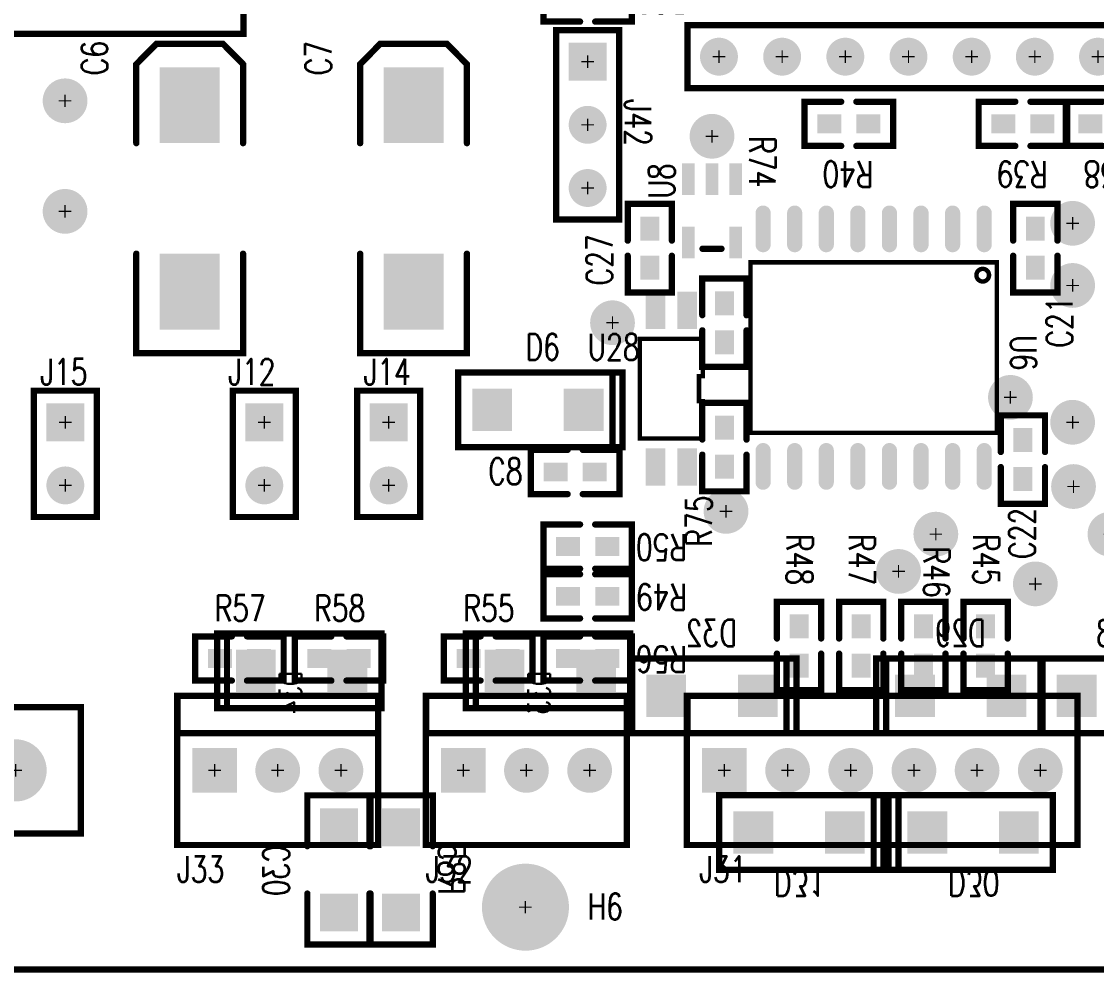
# Model space of a CAD drawing. Extents: x 0 to 130, y 0 to 100.
# Drawn here: x 45.24 to 88.46, y -0.13 to 38.12 of the extents above; entities that cross this region are included whole.
import ezdxf

# ---------------------------------------------------------------- set-up
doc = ezdxf.new("R2010")
doc.units = 0
for name, color, linetype in [('BOARD_OUTLINE_00', 254, 'CONTINUOUS'), ('DRIL_NPLTE_THRU_01', 16, 'CONTINUOUS'), ('DRIL_NPLTE_THRU_02', 176, 'CONTINUOUS'), ('DRIL_PLTE_THRU_01', 16, 'CONTINUOUS'), ('DRIL_PLTE_THRU_02', 176, 'CONTINUOUS'), ('DRIL_SYMBOL', 254, 'CONTINUOUS'), ('PADS_BOT', 5, 'CONTINUOUS'), ('PADS_INNER', 1, 'CONTINUOUS'), ('PADS_TOP', 1, 'CONTINUOUS'), ('PART_BOT_2DLINE_00', 253, 'CONTINUOUS'), ('PART_NAME_01', 254, 'CONTINUOUS'), ('PART_NAME_02', 253, 'CONTINUOUS'), ('PART_TOP_2DLINE_00', 254, 'CONTINUOUS'), ('PART_TOP_2DLINE_01', 254, 'CONTINUOUS'), ('TAG_00', 254, 'CONTINUOUS'), ('TAG_01', 254, 'CONTINUOUS'), ('VIAPTS', 1, 'CONTINUOUS')]:
    doc.layers.add(name, color=color, linetype=linetype)
doc.styles.add('W0$127', font='simplex', dxfattribs={"width": 0.75})
doc.styles.add('W0$25', font='simplex', dxfattribs={"width": 0.75})

# ---------------------------------------------------------------- blocks, each defined once
blk = doc.blocks.new('BOARD_1')
at = {"layer": 'BOARD_OUTLINE_00', "const_width": 0.254}
blk.add_lwpolyline([(-10, 0), (120, 0), (120, 100), (-10, 100)], close=True, dxfattribs=at)
blk = doc.blocks.new('SMOOTH_0$254')
at = {"const_width": 0.127}
blk.add_lwpolyline([(-0.0635, 0, 1), (0.0635, 0, 1)], format="xyb", close=True, dxfattribs=at)
blk = doc.blocks.new('PART_BODY_TOP_2')
at = {"layer": 'PART_TOP_2DLINE_00', "const_width": 0.254}
blk.add_lwpolyline([(-1.27, 1.27), (46.99, 1.27), (46.99, -1.27), (-1.27, -1.27)], close=True, dxfattribs=at)
at = {"layer": 'PART_TOP_2DLINE_00'}
for p in [(-1.27, 1.27), (46.99, 1.27), (-1.27, -1.27), (46.99, -1.27)]:
    blk.add_blockref('SMOOTH_0$254', p, dxfattribs=at)
blk = doc.blocks.new('DRIL_SYMBOL_0$889')
at = {"layer": 'DRIL_SYMBOL', "const_width": 0.0508}
for points in [[(-0.254, 0), (0.254, 0)], [(0, -0.254), (0, 0.254)]]:
    blk.add_lwpolyline(points, dxfattribs=at)
blk = doc.blocks.new('DRIL_HOLE_0$889')
at = {"const_width": 0.4445}
blk.add_lwpolyline([(-0.22225, 0, 1), (0.22225, 0, 1)], format="xyb", close=True, dxfattribs=at)
blk.add_blockref('DRIL_SYMBOL_0$889', (0, 0))
blk = doc.blocks.new('PAD_0')
at = {"const_width": 0.762}
blk.add_lwpolyline([(0, -0.381, 1), (0, 0.381, 1)], format="xyb", close=True, dxfattribs=at)
blk = doc.blocks.new('PAD_1')
at = {"const_width": 1.524}
blk.add_lwpolyline([(-0.762, 0), (0.762, 0)], dxfattribs=at)
blk = doc.blocks.new('STK_TOP_7')
at = {"layer": 'DRIL_PLTE_THRU_01'}
blk.add_blockref('DRIL_HOLE_0$889', (0, 0), dxfattribs=at)
at = {"layer": 'DRIL_PLTE_THRU_02'}
blk.add_blockref('DRIL_HOLE_0$889', (0, 0), dxfattribs=at)
at = {"layer": 'PADS_BOT'}
blk.add_blockref('PAD_1', (0, 0), dxfattribs=at)
at = {"layer": 'PADS_INNER'}
blk.add_blockref('PAD_0', (0, 0), dxfattribs=at)
at = {"layer": 'PADS_TOP'}
blk.add_blockref('PAD_1', (0, 0), dxfattribs=at)
blk = doc.blocks.new('STK_TOP_6')
at = {"layer": 'DRIL_PLTE_THRU_01'}
blk.add_blockref('DRIL_HOLE_0$889', (0, 0), dxfattribs=at)
at = {"layer": 'DRIL_PLTE_THRU_02'}
blk.add_blockref('DRIL_HOLE_0$889', (0, 0), dxfattribs=at)
at = {"layer": 'PADS_BOT'}
blk.add_blockref('PAD_0', (0, 0), dxfattribs=at)
at = {"layer": 'PADS_INNER'}
blk.add_blockref('PAD_0', (0, 0), dxfattribs=at)
at = {"layer": 'PADS_TOP'}
blk.add_blockref('PAD_0', (0, 0), dxfattribs=at)
blk = doc.blocks.new('SYM_TOP_6')
for name, p in [('PART_BODY_TOP_2', (0, 0)), ('STK_TOP_7', (0, 0)), ('STK_TOP_6', (2.54, 0)), ('STK_TOP_6', (5.08, 0)), ('STK_TOP_6', (7.62, 0)), ('STK_TOP_6', (10.16, 0)), ('STK_TOP_6', (12.7, 0)), ('STK_TOP_6', (15.24, 0)), ('STK_TOP_6', (17.78, 0)), ('STK_TOP_6', (20.32, 0)), ('STK_TOP_6', (22.86, 0)), ('STK_TOP_6', (25.4, 0)), ('STK_TOP_6', (27.94, 0)), ('STK_TOP_6', (30.48, 0)), ('STK_TOP_6', (33.02, 0)), ('STK_TOP_6', (35.56, 0)), ('STK_TOP_6', (38.1, 0)), ('STK_TOP_6', (40.64, 0)), ('STK_TOP_6', (43.18, 0)), ('STK_TOP_6', (45.72, 0))]:
    blk.add_blockref(name, p)
blk = doc.blocks.new('PART_TOP_0')
blk.add_blockref('SYM_TOP_6', (0, 0))
at = {"layer": 'PART_NAME_01', "style": 'W0$25', "width": 0.75}
blk.add_text('J18', height=1.05, rotation=90, dxfattribs=at).set_placement((-2, -0.8))
blk = doc.blocks.new('PART_BODY_TOP_14')
at = {"layer": 'PART_TOP_2DLINE_00', "const_width": 0.254}
blk.add_lwpolyline([(-15.875, -10.16), (-15.875, 10.16), (15.875, 10.16), (15.875, -10.16)], close=True, dxfattribs=at)
at = {"layer": 'TAG_00'}
blk.add_lwpolyline([(0, 0), (0, 0)], dxfattribs=at)
at = {"layer": 'TAG_01'}
blk.add_lwpolyline([(0, 0), (0, 0)], dxfattribs=at)
at = {"layer": 'PART_TOP_2DLINE_00'}
for p in [(-15.875, 10.16), (15.875, 10.16), (-15.875, -10.16), (15.875, -10.16)]:
    blk.add_blockref('SMOOTH_0$254', p, dxfattribs=at)
blk = doc.blocks.new('DRIL_SYMBOL_1')
at = {"layer": 'DRIL_SYMBOL', "const_width": 0.0508}
for points in [[(-0.254, 0), (0.254, 0)], [(0, -0.254), (0, 0.254)]]:
    blk.add_lwpolyline(points, dxfattribs=at)
blk = doc.blocks.new('DRIL_HOLE_1')
at = {"const_width": 0.5}
blk.add_lwpolyline([(-0.25, 0, 1), (0.25, 0, 1)], format="xyb", close=True, dxfattribs=at)
blk.add_blockref('DRIL_SYMBOL_1', (0, 0))
blk = doc.blocks.new('PAD_8')
at = {"const_width": 0.889}
blk.add_lwpolyline([(0, -0.4445, 1), (0, 0.4445, 1)], format="xyb", close=True, dxfattribs=at)
blk = doc.blocks.new('PAD_9')
at = {"const_width": 1.778}
blk.add_lwpolyline([(-0.889, 0), (0.889, 0)], dxfattribs=at)
blk = doc.blocks.new('STK_TOP_292')
at = {"layer": 'DRIL_PLTE_THRU_01'}
blk.add_blockref('DRIL_HOLE_1', (0, 0), dxfattribs=at)
at = {"layer": 'DRIL_PLTE_THRU_02'}
blk.add_blockref('DRIL_HOLE_1', (0, 0), dxfattribs=at)
at = {"layer": 'PADS_BOT'}
blk.add_blockref('PAD_9', (0, 0), dxfattribs=at)
at = {"layer": 'PADS_INNER'}
blk.add_blockref('PAD_8', (0, 0), dxfattribs=at)
at = {"layer": 'PADS_TOP'}
blk.add_blockref('PAD_9', (0, 0), dxfattribs=at)
blk = doc.blocks.new('STK_TOP_291')
at = {"layer": 'DRIL_PLTE_THRU_01'}
blk.add_blockref('DRIL_HOLE_1', (0, 0), dxfattribs=at)
at = {"layer": 'DRIL_PLTE_THRU_02'}
blk.add_blockref('DRIL_HOLE_1', (0, 0), dxfattribs=at)
at = {"layer": 'PADS_BOT'}
blk.add_blockref('PAD_8', (0, 0), dxfattribs=at)
at = {"layer": 'PADS_INNER'}
blk.add_blockref('PAD_8', (0, 0), dxfattribs=at)
at = {"layer": 'PADS_TOP'}
blk.add_blockref('PAD_8', (0, 0), dxfattribs=at)
blk = doc.blocks.new('SYM_TOP_18')
for name, p in [('PART_BODY_TOP_14', (0, 0)), ('STK_TOP_291', (-11.43, 7.62)), ('STK_TOP_291', (-8.89, 7.62)), ('STK_TOP_291', (6.35, 7.62)), ('STK_TOP_291', (11.43, 7.62)), ('STK_TOP_292', (-13.97, -7.62)), ('STK_TOP_291', (-11.43, -7.62)), ('STK_TOP_291', (-8.89, -7.62)), ('STK_TOP_291', (6.35, -7.62)), ('STK_TOP_291', (11.43, -7.62))]:
    blk.add_blockref(name, p)
blk = doc.blocks.new('PART_TOP_58')
blk.add_blockref('SYM_TOP_18', (0, 0))
at = {"layer": 'PART_NAME_01', "style": 'W0$25', "width": 0.75}
blk.add_text('U1', height=1.05, rotation=90, dxfattribs=at).set_placement((-16.5, 8))
blk = doc.blocks.new('PART_BODY_TOP_16')
at = {"layer": 'PART_TOP_2DLINE_00', "const_width": 0.254}
for points in [[(-2.2225, 2.1463), (-6.223, 2.1463), (-6.223, -2.1463), (-2.2225, -2.1463)], [(2.2225, 2.1463), (5.3975, 2.1463), (6.223, 1.3335), (6.223, -1.3335), (5.3975, -2.1463), (2.2225, -2.1463)]]:
    blk.add_lwpolyline(points, dxfattribs=at)
at = {"layer": 'PART_TOP_2DLINE_00'}
for p in [(-6.223, 2.1463), (-2.2225, 2.1463), (2.2225, 2.1463), (5.3975, 2.1463), (6.223, 1.3335), (6.223, -1.3335), (-6.223, -2.1463), (-2.2225, -2.1463), (2.2225, -2.1463), (5.3975, -2.1463)]:
    blk.add_blockref('SMOOTH_0$254', p, dxfattribs=at)
blk = doc.blocks.new('DRIL_HOLE_0')
blk.add_lwpolyline([(0, 0, 1), (0, 0, 1)], format="xyb", close=True)
blk = doc.blocks.new('PAD_5')
blk.add_lwpolyline([(0, 0, 1), (0, 0, 1)], format="xyb", close=True)
blk = doc.blocks.new('PAD_12')
at = {"const_width": 2.413}
blk.add_lwpolyline([(-1.524, 0), (1.524, 0)], dxfattribs=at)
blk = doc.blocks.new('STK_TOP_70')
at = {"layer": 'DRIL_PLTE_THRU_01'}
blk.add_blockref('DRIL_HOLE_0', (0, 0), dxfattribs=at)
at = {"layer": 'DRIL_PLTE_THRU_02'}
blk.add_blockref('DRIL_HOLE_0', (0, 0), dxfattribs=at)
at = {"layer": 'PADS_BOT'}
blk.add_blockref('PAD_5', (0, 0), dxfattribs=at)
at = {"layer": 'PADS_INNER'}
blk.add_blockref('PAD_5', (0, 0), dxfattribs=at)
at = {"layer": 'PADS_TOP'}
blk.add_blockref('PAD_12', (0, 0), dxfattribs=at)
blk = doc.blocks.new('SYM_TOP_20')
for name, p in [('PART_BODY_TOP_16', (0, 0)), ('STK_TOP_70', (-3.7465, 0)), ('STK_TOP_70', (3.7465, 0))]:
    blk.add_blockref(name, p)
blk = doc.blocks.new('PART_TOP_63')
blk.add_blockref('SYM_TOP_20', (0, 0))
at = {"layer": 'PART_NAME_01', "style": 'W0$25', "width": 0.75}
blk.add_text('C6', height=1.05, dxfattribs=at).set_placement((4.9506, 3.3006))
blk = doc.blocks.new('PART_TOP_64')
blk.add_blockref('SYM_TOP_20', (0, 0))
at = {"layer": 'PART_NAME_01', "style": 'W0$25', "width": 0.75}
blk.add_text('C7', height=1.05, dxfattribs=at).set_placement((4.9506, 3.3006))
blk = doc.blocks.new('PART_BODY_TOP_9')
at = {"layer": 'PART_TOP_2DLINE_00', "const_width": 0.254}
for points in [[(-0.3048, 0.889), (-1.778, 0.889), (-1.778, -0.889), (-0.3048, -0.889)], [(0.3048, 0.889), (1.778, 0.889), (1.778, -0.889), (0.3048, -0.889)]]:
    blk.add_lwpolyline(points, dxfattribs=at)
at = {"layer": 'PART_TOP_2DLINE_00'}
for p in [(-1.778, 0.889), (-0.3048, 0.889), (0.3048, 0.889), (1.778, 0.889), (-1.778, -0.889), (-0.3048, -0.889), (0.3048, -0.889), (1.778, -0.889)]:
    blk.add_blockref('SMOOTH_0$254', p, dxfattribs=at)
blk = doc.blocks.new('PAD_6')
at = {"const_width": 0.762}
blk.add_lwpolyline([(-0.4826, 0), (0.4826, 0)], dxfattribs=at)
blk = doc.blocks.new('STK_TOP_8')
at = {"layer": 'DRIL_PLTE_THRU_01'}
blk.add_blockref('DRIL_HOLE_0', (0, 0), dxfattribs=at)
at = {"layer": 'DRIL_PLTE_THRU_02'}
blk.add_blockref('DRIL_HOLE_0', (0, 0), dxfattribs=at)
at = {"layer": 'PADS_BOT'}
blk.add_blockref('PAD_5', (0, 0), dxfattribs=at)
at = {"layer": 'PADS_INNER'}
blk.add_blockref('PAD_5', (0, 0), dxfattribs=at)
at = {"layer": 'PADS_TOP'}
blk.add_blockref('PAD_6', (0, 0), dxfattribs=at)
blk = doc.blocks.new('SYM_TOP_13')
for name, p in [('PART_BODY_TOP_9', (0, 0)), ('STK_TOP_8', (-0.7874, 0)), ('STK_TOP_8', (0.7874, 0))]:
    blk.add_blockref(name, p)
blk = doc.blocks.new('PART_TOP_69')
blk.add_blockref('SYM_TOP_13', (0, 0))
at = {"layer": 'PART_NAME_01', "style": 'W0$25', "width": 0.75}
blk.add_text('C8', height=1.05, rotation=180, dxfattribs=at).set_placement((3.5, 0.5))
blk = doc.blocks.new('PART_BODY_TOP_19')
at = {"layer": 'PART_TOP_2DLINE_00', "const_width": 0.254}
blk.add_lwpolyline([(-1.27, 1.27), (3.81, 1.27), (3.81, -1.27), (-1.27, -1.27)], close=True, dxfattribs=at)
at = {"layer": 'PART_TOP_2DLINE_00'}
for p in [(-1.27, 1.27), (3.81, 1.27), (-1.27, -1.27), (3.81, -1.27)]:
    blk.add_blockref('SMOOTH_0$254', p, dxfattribs=at)
blk = doc.blocks.new('SYM_TOP_23')
for name, p in [('PART_BODY_TOP_19', (0, 0)), ('STK_TOP_7', (0, 0)), ('STK_TOP_6', (2.54, 0))]:
    blk.add_blockref(name, p)
blk = doc.blocks.new('PART_TOP_70')
blk.add_blockref('SYM_TOP_23', (0, 0))
at = {"layer": 'PART_NAME_01', "style": 'W0$25', "width": 0.75}
blk.add_text('J12', height=1.05, rotation=90, dxfattribs=at).set_placement((-1.5, -1.445))
blk = doc.blocks.new('PART_BODY_TOP_21')
at = {"layer": 'PART_TOP_2DLINE_01', "const_width": 0.254}
blk.add_lwpolyline([(-2.54, -2.54), (7.62, -2.54), (7.62, 2.54), (-2.54, 2.54)], close=True, dxfattribs=at)
at = {"layer": 'PART_TOP_2DLINE_01'}
for p in [(-2.54, 2.54), (7.62, 2.54), (-2.54, -2.54), (7.62, -2.54)]:
    blk.add_blockref('SMOOTH_0$254', p, dxfattribs=at)
blk = doc.blocks.new('PAD_15')
at = {"const_width": 1.25}
blk.add_lwpolyline([(0, -0.625, 1), (0, 0.625, 1)], format="xyb", close=True, dxfattribs=at)
blk = doc.blocks.new('PAD_16')
at = {"const_width": 2.5}
blk.add_lwpolyline([(-1.25, 0), (1.25, 0)], dxfattribs=at)
blk = doc.blocks.new('STK_TOP_424')
at = {"layer": 'DRIL_PLTE_THRU_01'}
blk.add_blockref('DRIL_HOLE_1', (0, 0), dxfattribs=at)
at = {"layer": 'DRIL_PLTE_THRU_02'}
blk.add_blockref('DRIL_HOLE_1', (0, 0), dxfattribs=at)
at = {"layer": 'PADS_BOT'}
blk.add_blockref('PAD_16', (0, 0), dxfattribs=at)
at = {"layer": 'PADS_INNER'}
blk.add_blockref('PAD_15', (0, 0), dxfattribs=at)
at = {"layer": 'PADS_TOP'}
blk.add_blockref('PAD_16', (0, 0), dxfattribs=at)
blk = doc.blocks.new('STK_TOP_423')
at = {"layer": 'DRIL_PLTE_THRU_01'}
blk.add_blockref('DRIL_HOLE_1', (0, 0), dxfattribs=at)
at = {"layer": 'DRIL_PLTE_THRU_02'}
blk.add_blockref('DRIL_HOLE_1', (0, 0), dxfattribs=at)
at = {"layer": 'PADS_BOT'}
blk.add_blockref('PAD_15', (0, 0), dxfattribs=at)
at = {"layer": 'PADS_INNER'}
blk.add_blockref('PAD_15', (0, 0), dxfattribs=at)
at = {"layer": 'PADS_TOP'}
blk.add_blockref('PAD_15', (0, 0), dxfattribs=at)
blk = doc.blocks.new('SYM_TOP_25')
for name, p in [('PART_BODY_TOP_21', (0, 0)), ('STK_TOP_424', (0, 0)), ('STK_TOP_423', (5, 0))]:
    blk.add_blockref(name, p)
blk = doc.blocks.new('PART_TOP_83')
blk.add_blockref('SYM_TOP_25', (0, 0))
at = {"layer": 'PART_NAME_01', "style": 'W0$25', "width": 0.75}
blk.add_text('J10', height=1.05, dxfattribs=at).set_placement((-4.5, -0.5))
blk = doc.blocks.new('PART_TOP_89')
blk.add_blockref('SYM_TOP_23', (0, 0))
at = {"layer": 'PART_NAME_01', "style": 'W0$25', "width": 0.75}
blk.add_text('J14', height=1.05, rotation=90, dxfattribs=at).set_placement((-1.5, -1))
blk = doc.blocks.new('PART_BODY_TOP_10')
at = {"layer": 'PART_TOP_2DLINE_00', "const_width": 0.254}
blk.add_lwpolyline([(-1.5, 3.4), (-1.5, -3.21), (1.5, -3.21), (1.5, 3.4)], close=True, dxfattribs=at)
blk.add_lwpolyline([(-1.5, 3), (1.5, 3)], dxfattribs=at)
at = {"layer": 'PART_TOP_2DLINE_00'}
for p in [(-1.5, 3.4), (1.5, 3.4), (-1.5, 3), (1.5, 3), (-1.5, -3.21), (1.5, -3.21)]:
    blk.add_blockref('SMOOTH_0$254', p, dxfattribs=at)
blk = doc.blocks.new('PAD_7')
at = {"const_width": 1.6}
blk.add_lwpolyline([(-0.85, 0), (0.85, 0)], dxfattribs=at)
blk = doc.blocks.new('STK_TOP_60')
at = {"layer": 'DRIL_NPLTE_THRU_01'}
blk.add_blockref('DRIL_HOLE_0', (0, 0), dxfattribs=at)
at = {"layer": 'DRIL_NPLTE_THRU_02'}
blk.add_blockref('DRIL_HOLE_0', (0, 0), dxfattribs=at)
at = {"layer": 'PADS_BOT'}
blk.add_blockref('PAD_5', (0, 0), dxfattribs=at)
at = {"layer": 'PADS_INNER'}
blk.add_blockref('PAD_5', (0, 0), dxfattribs=at)
at = {"layer": 'PADS_TOP'}
blk.add_blockref('PAD_7', (0, 0), dxfattribs=at)
blk = doc.blocks.new('SYM_TOP_14')
for name, p in [('PART_BODY_TOP_10', (0, 0)), ('STK_TOP_60', (0, 1.84)), ('STK_TOP_60', (0, -1.84))]:
    blk.add_blockref(name, p)
blk = doc.blocks.new('PART_TOP_91')
blk.add_blockref('SYM_TOP_14', (0, 0))
at = {"layer": 'PART_NAME_01', "style": 'W0$25', "width": 0.75}
blk.add_text('D6', height=1.05, rotation=90, dxfattribs=at).set_placement((-2, -0.5))
blk = doc.blocks.new('SMOOTH_0$1778')
at = {"const_width": 0.0889}
blk.add_lwpolyline([(-0.04445, 0, 1), (0.04445, 0, 1)], format="xyb", close=True, dxfattribs=at)
blk = doc.blocks.new('PART_BODY_TOP_22')
at = {"layer": 'PART_TOP_2DLINE_00', "const_width": 0.1778}
blk.add_lwpolyline([(-0.635, 1.15), (-0.635, 2.65), (-0.47625, 2.65), (-0.47625, 3.65), (-0.635, 3.65), (-0.635, 5.15), (1.905, 5.15), (1.905, 1.15)], close=True, dxfattribs=at)
at = {"layer": 'PART_TOP_2DLINE_00'}
for p in [(-0.635, 5.15), (1.905, 5.15), (-0.635, 3.65), (-0.47625, 3.65), (-0.635, 2.65), (-0.47625, 2.65), (-0.635, 1.15), (1.905, 1.15)]:
    blk.add_blockref('SMOOTH_0$1778', p, dxfattribs=at)
blk = doc.blocks.new('PAD_17')
at = {"const_width": 0.8}
blk.add_lwpolyline([(-0.75, 0), (0.75, 0)], dxfattribs=at)
blk = doc.blocks.new('STK_TOP_333')
at = {"layer": 'DRIL_NPLTE_THRU_01'}
blk.add_blockref('DRIL_HOLE_0', (0, 0), dxfattribs=at)
at = {"layer": 'DRIL_NPLTE_THRU_02'}
blk.add_blockref('DRIL_HOLE_0', (0, 0), dxfattribs=at)
at = {"layer": 'PADS_BOT'}
blk.add_blockref('PAD_5', (0, 0), dxfattribs=at)
at = {"layer": 'PADS_INNER'}
blk.add_blockref('PAD_5', (0, 0), dxfattribs=at)
at = {"layer": 'PADS_TOP', "rotation": 90}
blk.add_blockref('PAD_17', (0, 0), dxfattribs=at)
blk = doc.blocks.new('SYM_TOP_26')
for name, p in [('STK_TOP_333', (0, 6.3)), ('STK_TOP_333', (1.27, 6.3)), ('PART_BODY_TOP_22', (0, 0)), ('STK_TOP_333', (0, 0)), ('STK_TOP_333', (1.27, 0))]:
    blk.add_blockref(name, p)
blk = doc.blocks.new('PART_TOP_105')
blk.add_blockref('SYM_TOP_26', (0, 0))
at = {"layer": 'PART_NAME_01', "style": 'W0$25', "width": 0.75}
blk.add_text('U28', height=1.05, rotation=180, dxfattribs=at).set_placement((4, 2))
blk = doc.blocks.new('PART_TOP_106')
blk.add_blockref('SYM_TOP_13', (0, 0))
at = {"layer": 'PART_NAME_01', "style": 'W0$25', "width": 0.75}
blk.add_text('R74', height=1.05, dxfattribs=at).set_placement((-7.5, 1))
blk = doc.blocks.new('PART_BODY_TOP_23')
at = {"layer": 'PART_TOP_2DLINE_00', "const_width": 0.254}
blk.add_lwpolyline([(-0.381, -1.524), (0.381, -1.524)], dxfattribs=at)
at = {"layer": 'PART_TOP_2DLINE_00'}
for p in [(-0.381, -1.524), (0.381, -1.524)]:
    blk.add_blockref('SMOOTH_0$254', p, dxfattribs=at)
blk = doc.blocks.new('PAD_18')
at = {"const_width": 0.508}
blk.add_lwpolyline([(-0.635, 0), (0.635, 0)], dxfattribs=at)
blk = doc.blocks.new('STK_TOP_14')
at = {"layer": 'DRIL_PLTE_THRU_01'}
blk.add_blockref('DRIL_HOLE_0', (0, 0), dxfattribs=at)
at = {"layer": 'DRIL_PLTE_THRU_02'}
blk.add_blockref('DRIL_HOLE_0', (0, 0), dxfattribs=at)
at = {"layer": 'PADS_BOT'}
blk.add_blockref('PAD_5', (0, 0), dxfattribs=at)
at = {"layer": 'PADS_INNER'}
blk.add_blockref('PAD_5', (0, 0), dxfattribs=at)
at = {"layer": 'PADS_TOP', "rotation": 90}
blk.add_blockref('PAD_18', (0, 0), dxfattribs=at)
blk = doc.blocks.new('SYM_TOP_27')
for name, p in [('STK_TOP_14', (-0.9525, 1.27)), ('STK_TOP_14', (0, 1.27)), ('STK_TOP_14', (0.9525, 1.27)), ('STK_TOP_14', (-0.9525, -1.27)), ('STK_TOP_14', (0.9525, -1.27)), ('PART_BODY_TOP_23', (0, 0))]:
    blk.add_blockref(name, p)
blk = doc.blocks.new('PART_TOP_107')
blk.add_blockref('SYM_TOP_27', (0, 0))
at = {"layer": 'PART_NAME_01', "style": 'W0$25', "width": 0.75}
blk.add_text('U8', height=1.05, rotation=90, dxfattribs=at).set_placement((-1.5, 0.5))
blk = doc.blocks.new('PART_TOP_108')
blk.add_blockref('SYM_TOP_13', (0, 0))
at = {"layer": 'PART_NAME_01', "style": 'W0$25', "width": 0.75}
blk.add_text('C27', height=1.05, rotation=180, dxfattribs=at).set_placement((1.5, -1.5))
blk = doc.blocks.new('PART_TOP_109')
blk.add_blockref('SYM_TOP_13', (0, 0))
at = {"layer": 'PART_NAME_01', "style": 'W0$25', "width": 0.75}
blk.add_text('R75', height=1.05, rotation=180, dxfattribs=at).set_placement((4, -0.5))
blk = doc.blocks.new('PART_TOP_122')
blk.add_blockref('SYM_TOP_23', (0, 0))
at = {"layer": 'PART_NAME_01', "style": 'W0$25', "width": 0.75}
blk.add_text('J15', height=1.05, rotation=90, dxfattribs=at).set_placement((-1.5, -1))
blk = doc.blocks.new('PART_BODY_TOP_3')
at = {"layer": 'PART_TOP_2DLINE_00', "const_width": 0.254}
blk.add_lwpolyline([(-1.27, 1.27), (6.35, 1.27), (6.35, -1.27), (-1.27, -1.27)], close=True, dxfattribs=at)
at = {"layer": 'PART_TOP_2DLINE_00'}
for p in [(-1.27, 1.27), (6.35, 1.27), (-1.27, -1.27), (6.35, -1.27)]:
    blk.add_blockref('SMOOTH_0$254', p, dxfattribs=at)
blk = doc.blocks.new('SYM_TOP_7')
for name, p in [('PART_BODY_TOP_3', (0, 0)), ('STK_TOP_7', (0, 0)), ('STK_TOP_6', (2.54, 0)), ('STK_TOP_6', (5.08, 0))]:
    blk.add_blockref(name, p)
blk = doc.blocks.new('PART_TOP_130')
blk.add_blockref('SYM_TOP_7', (0, 0))
at = {"layer": 'PART_NAME_01', "style": 'W0$25', "width": 0.75}
blk.add_text('J42', height=1.05, dxfattribs=at).set_placement((1.5, 1.5))
blk = doc.blocks.new('PART_TOP_139')
blk.add_blockref('SYM_TOP_13', (0, 0))
at = {"layer": 'PART_NAME_01', "style": 'W0$25', "width": 0.75}
blk.add_text('R82', height=1.05, dxfattribs=at).set_placement((-4, -0.5))
blk = doc.blocks.new('PART_BODY_TOP_5')
at = {"layer": 'PART_TOP_2DLINE_00', "const_width": 0.1778}
blk.add_lwpolyline([(-4.953, -3.429), (4.953, -3.429), (4.953, 3.429), (-4.953, 3.429)], close=True, dxfattribs=at)
blk.add_lwpolyline([(-4.638548, -2.913888, 1), (-4.130548, -2.913888, 1)], format="xyb", close=True, dxfattribs=at)
at = {"layer": 'PART_TOP_2DLINE_00'}
for p in [(-4.953, 3.429), (4.953, 3.429), (-4.953, -3.429), (4.953, -3.429)]:
    blk.add_blockref('SMOOTH_0$1778', p, dxfattribs=at)
blk = doc.blocks.new('PAD_19')
at = {"const_width": 0.3048}
blk.add_lwpolyline([(-0.635, -0.1524), (0.635, -0.1524, 1), (0.635, 0.1524), (-0.635, 0.1524, 1)], format="xyb", close=True, dxfattribs=at)
blk = doc.blocks.new('STK_TOP_5')
at = {"layer": 'DRIL_PLTE_THRU_01'}
blk.add_blockref('DRIL_HOLE_0', (0, 0), dxfattribs=at)
at = {"layer": 'DRIL_PLTE_THRU_02'}
blk.add_blockref('DRIL_HOLE_0', (0, 0), dxfattribs=at)
at = {"layer": 'PADS_BOT'}
blk.add_blockref('PAD_5', (0, 0), dxfattribs=at)
at = {"layer": 'PADS_INNER'}
blk.add_blockref('PAD_5', (0, 0), dxfattribs=at)
at = {"layer": 'PADS_TOP', "rotation": 90}
blk.add_blockref('PAD_19', (0, 0), dxfattribs=at)
blk = doc.blocks.new('SYM_TOP_9')
for name, p in [('STK_TOP_5', (-4.445, 4.7752)), ('STK_TOP_5', (-3.175, 4.7752)), ('STK_TOP_5', (-1.905, 4.7752)), ('STK_TOP_5', (-0.635, 4.7752)), ('STK_TOP_5', (0.635, 4.7752)), ('STK_TOP_5', (1.905, 4.7752)), ('STK_TOP_5', (3.175, 4.7752)), ('STK_TOP_5', (4.445, 4.7752)), ('PART_BODY_TOP_5', (0, 0)), ('STK_TOP_5', (-4.445, -4.7752)), ('STK_TOP_5', (-3.175, -4.7752)), ('STK_TOP_5', (-1.905, -4.7752)), ('STK_TOP_5', (-0.635, -4.7752)), ('STK_TOP_5', (0.635, -4.7752)), ('STK_TOP_5', (1.905, -4.7752)), ('STK_TOP_5', (3.175, -4.7752)), ('STK_TOP_5', (4.445, -4.7752))]:
    blk.add_blockref(name, p)
blk = doc.blocks.new('PART_TOP_140')
blk.add_blockref('SYM_TOP_9', (0, 0))
at = {"layer": 'PART_NAME_01', "style": 'W0$25', "width": 0.75}
blk.add_text('U6', height=1.05, rotation=90, dxfattribs=at).set_placement((-5.5, -0.5))
blk = doc.blocks.new('PART_TOP_141')
blk.add_blockref('SYM_TOP_13', (0, 0))
at = {"layer": 'PART_NAME_01', "style": 'W0$25', "width": 0.75}
blk.add_text('R40', height=1.05, rotation=180, dxfattribs=at).set_placement((1, -1.5))
blk = doc.blocks.new('PART_TOP_143')
blk.add_blockref('SYM_TOP_13', (0, 0))
at = {"layer": 'PART_NAME_01', "style": 'W0$25', "width": 0.75}
blk.add_text('R55', height=1.05, dxfattribs=at).set_placement((-1, 1.5))
blk = doc.blocks.new('PART_TOP_144')
blk.add_blockref('SYM_TOP_13', (0, 0))
at = {"layer": 'PART_NAME_01', "style": 'W0$25', "width": 0.75}
blk.add_text('R56', height=1.05, rotation=180, dxfattribs=at).set_placement((4, 0.5))
blk = doc.blocks.new('PART_BODY_BOT_10')
at = {"layer": 'PART_BOT_2DLINE_00', "const_width": 0.254}
blk.add_lwpolyline([(-1.5, 3.4), (-1.5, -3.21), (1.5, -3.21), (1.5, 3.4)], close=True, dxfattribs=at)
blk.add_lwpolyline([(-1.5, 3), (1.5, 3)], dxfattribs=at)
at = {"layer": 'PART_BOT_2DLINE_00'}
for p in [(-1.5, 3.4), (1.5, 3.4), (-1.5, 3), (1.5, 3), (-1.5, -3.21), (1.5, -3.21)]:
    blk.add_blockref('SMOOTH_0$254', p, dxfattribs=at)
blk = doc.blocks.new('STK_BOT_60')
at = {"layer": 'DRIL_NPLTE_THRU_01'}
blk.add_blockref('DRIL_HOLE_0', (0, 0), dxfattribs=at)
at = {"layer": 'DRIL_NPLTE_THRU_02'}
blk.add_blockref('DRIL_HOLE_0', (0, 0), dxfattribs=at)
at = {"layer": 'PADS_BOT'}
blk.add_blockref('PAD_7', (0, 0), dxfattribs=at)
at = {"layer": 'PADS_INNER'}
blk.add_blockref('PAD_5', (0, 0), dxfattribs=at)
at = {"layer": 'PADS_TOP'}
blk.add_blockref('PAD_5', (0, 0), dxfattribs=at)
blk = doc.blocks.new('SYM_BOT_14')
for name, p in [('PART_BODY_BOT_10', (0, 0)), ('STK_BOT_60', (0, 1.84)), ('STK_BOT_60', (0, -1.84))]:
    blk.add_blockref(name, p)
blk = doc.blocks.new('PART_BOT_145')
blk.add_blockref('SYM_BOT_14', (0, 0))
at = {"layer": 'PART_NAME_02', "style": 'W0$127', "width": 0.75}
blk.add_text('D33', height=0.889, dxfattribs=at).set_placement((0, 0))
blk = doc.blocks.new('PART_TOP_146')
blk.add_blockref('SYM_TOP_13', (0, 0))
at = {"layer": 'PART_NAME_01', "style": 'W0$25', "width": 0.75}
blk.add_text('R57', height=1.05, dxfattribs=at).set_placement((-1, 1.5))
blk = doc.blocks.new('PART_TOP_147')
blk.add_blockref('SYM_TOP_13', (0, 0))
at = {"layer": 'PART_NAME_01', "style": 'W0$25', "width": 0.75}
blk.add_text('R39', height=1.05, rotation=180, dxfattribs=at).set_placement((1, -1.5))
blk = doc.blocks.new('PART_BODY_TOP_35')
at = {"layer": 'PART_TOP_2DLINE_00', "const_width": 0.254}
for points in [[(-1.51, 3), (14.2, 3), (14.2, -3), (-1.51, -3)], [(-1.49, 3), (14.2, 3), (14.2, 1.5), (-1.49, 1.5)]]:
    blk.add_lwpolyline(points, close=True, dxfattribs=at)
at = {"layer": 'PART_TOP_2DLINE_00'}
for p in [(-1.51, 3), (-1.49, 3), (14.2, 3), (14.2, 3), (-1.49, 1.5), (14.2, 1.5), (-1.51, -3), (14.2, -3)]:
    blk.add_blockref('SMOOTH_0$254', p, dxfattribs=at)
blk = doc.blocks.new('DRIL_SYMBOL_1$2')
at = {"layer": 'DRIL_SYMBOL', "const_width": 0.0508}
for points in [[(-0.254, 0), (0.254, 0)], [(0, -0.254), (0, 0.254)]]:
    blk.add_lwpolyline(points, dxfattribs=at)
blk = doc.blocks.new('DRIL_HOLE_1$2')
at = {"const_width": 0.6}
blk.add_lwpolyline([(-0.3, 0, 1), (0.3, 0, 1)], format="xyb", close=True, dxfattribs=at)
blk.add_blockref('DRIL_SYMBOL_1$2', (0, 0))
blk = doc.blocks.new('PAD_3')
at = {"const_width": 0.9}
blk.add_lwpolyline([(0, -0.45, 1), (0, 0.45, 1)], format="xyb", close=True, dxfattribs=at)
blk = doc.blocks.new('PAD_4')
at = {"const_width": 1.8}
blk.add_lwpolyline([(-0.9, 0), (0.9, 0)], dxfattribs=at)
blk = doc.blocks.new('STK_TOP_267')
at = {"layer": 'DRIL_PLTE_THRU_01'}
blk.add_blockref('DRIL_HOLE_1$2', (0, 0), dxfattribs=at)
at = {"layer": 'DRIL_PLTE_THRU_02'}
blk.add_blockref('DRIL_HOLE_1$2', (0, 0), dxfattribs=at)
at = {"layer": 'PADS_BOT'}
blk.add_blockref('PAD_4', (0, 0), dxfattribs=at)
at = {"layer": 'PADS_INNER'}
blk.add_blockref('PAD_3', (0, 0), dxfattribs=at)
at = {"layer": 'PADS_TOP'}
blk.add_blockref('PAD_4', (0, 0), dxfattribs=at)
blk = doc.blocks.new('STK_TOP_266')
at = {"layer": 'DRIL_PLTE_THRU_01'}
blk.add_blockref('DRIL_HOLE_1$2', (0, 0), dxfattribs=at)
at = {"layer": 'DRIL_PLTE_THRU_02'}
blk.add_blockref('DRIL_HOLE_1$2', (0, 0), dxfattribs=at)
at = {"layer": 'PADS_BOT'}
blk.add_blockref('PAD_3', (0, 0), dxfattribs=at)
at = {"layer": 'PADS_INNER'}
blk.add_blockref('PAD_3', (0, 0), dxfattribs=at)
at = {"layer": 'PADS_TOP'}
blk.add_blockref('PAD_3', (0, 0), dxfattribs=at)
blk = doc.blocks.new('SYM_TOP_37')
for name, p in [('PART_BODY_TOP_35', (0, 0)), ('STK_TOP_267', (0, 0)), ('STK_TOP_266', (2.54, 0)), ('STK_TOP_266', (5.08, 0)), ('STK_TOP_266', (7.62, 0)), ('STK_TOP_266', (10.16, 0)), ('STK_TOP_266', (12.7, 0))]:
    blk.add_blockref(name, p)
blk = doc.blocks.new('PART_TOP_151')
blk.add_blockref('SYM_TOP_37', (0, 0))
at = {"layer": 'PART_NAME_01', "style": 'W0$25', "width": 0.75}
blk.add_text('J31', height=1.05, dxfattribs=at).set_placement((-1, -4.5))
blk = doc.blocks.new('PART_TOP_160')
blk.add_blockref('SYM_TOP_13', (0, 0))
at = {"layer": 'PART_NAME_01', "style": 'W0$25', "width": 0.75}
blk.add_text('R38', height=1.05, rotation=180, dxfattribs=at).set_placement((1, -1.5))
blk = doc.blocks.new('PART_BOT_166')
blk.add_blockref('SYM_BOT_14', (0, 0))
at = {"layer": 'PART_NAME_02', "style": 'W0$25', "width": 0.75}
blk.add_text('D28', height=1.05, rotation=270, dxfattribs=at).set_placement((2, 1))
blk = doc.blocks.new('PART_BOT_171')
blk.add_blockref('SYM_BOT_14', (0, 0))
at = {"layer": 'PART_NAME_02', "style": 'W0$25', "width": 0.75}
blk.add_text('D29', height=1.05, rotation=90, dxfattribs=at).set_placement((-2, -1))
blk = doc.blocks.new('PART_BOT_172')
blk.add_blockref('SYM_BOT_14', (0, 0))
at = {"layer": 'PART_NAME_02', "style": 'W0$25', "width": 0.75}
blk.add_text('D30', height=1.05, rotation=270, dxfattribs=at).set_placement((1.5, 1))
blk = doc.blocks.new('PART_BOT_173')
blk.add_blockref('SYM_BOT_14', (0, 0))
at = {"layer": 'PART_NAME_02', "style": 'W0$25', "width": 0.75}
blk.add_text('D31', height=1.05, rotation=90, dxfattribs=at).set_placement((-1.5, -1))
blk = doc.blocks.new('PART_BOT_174')
blk.add_blockref('SYM_BOT_14', (0, 0))
at = {"layer": 'PART_NAME_02', "style": 'W0$25', "width": 0.75}
blk.add_text('D32', height=1.05, rotation=270, dxfattribs=at).set_placement((2, 1))
blk = doc.blocks.new('PART_TOP_175')
blk.add_blockref('SYM_TOP_13', (0, 0))
at = {"layer": 'PART_NAME_01', "style": 'W0$25', "width": 0.75}
blk.add_text('R45', height=1.05, rotation=180, dxfattribs=at).set_placement((4.5, 0.5))
blk = doc.blocks.new('PART_TOP_177')
blk.add_blockref('SYM_TOP_13', (0, 0))
at = {"layer": 'PART_NAME_01', "style": 'W0$25', "width": 0.75}
blk.add_text('R46', height=1.05, rotation=180, dxfattribs=at).set_placement((4, 0))
blk = doc.blocks.new('PART_TOP_179')
blk.add_blockref('SYM_TOP_13', (0, 0))
at = {"layer": 'PART_NAME_01', "style": 'W0$25', "width": 0.75}
blk.add_text('R47', height=1.05, rotation=180, dxfattribs=at).set_placement((4.5, 0.5))
blk = doc.blocks.new('PART_TOP_180')
blk.add_blockref('SYM_TOP_13', (0, 0))
at = {"layer": 'PART_NAME_01', "style": 'W0$25', "width": 0.75}
blk.add_text('R50', height=1.05, rotation=180, dxfattribs=at).set_placement((4, 0.5))
blk = doc.blocks.new('PART_TOP_181')
blk.add_blockref('SYM_TOP_13', (0, 0))
at = {"layer": 'PART_NAME_01', "style": 'W0$25', "width": 0.75}
blk.add_text('R48', height=1.05, rotation=180, dxfattribs=at).set_placement((4.5, 0.5))
blk = doc.blocks.new('PART_TOP_182')
blk.add_blockref('SYM_TOP_13', (0, 0))
at = {"layer": 'PART_NAME_01', "style": 'W0$25', "width": 0.75}
blk.add_text('R49', height=1.05, rotation=180, dxfattribs=at).set_placement((4, 0.5))
blk = doc.blocks.new('PART_TOP_186')
blk.add_blockref('SYM_TOP_13', (0, 0))
at = {"layer": 'PART_NAME_01', "style": 'W0$25', "width": 0.75}
blk.add_text('C21', height=1.05, rotation=180, dxfattribs=at).set_placement((4, 1.5))
blk = doc.blocks.new('PART_TOP_187')
blk.add_blockref('SYM_TOP_13', (0, 0))
at = {"layer": 'PART_NAME_01', "style": 'W0$25', "width": 0.75}
blk.add_text('C22', height=1.05, rotation=180, dxfattribs=at).set_placement((4, 0.5))
blk = doc.blocks.new('PART_TOP_193')
blk.add_blockref('SYM_TOP_13', (0, 0))
at = {"layer": 'PART_NAME_01', "style": 'W0$25', "width": 0.75}
blk.add_text('R58', height=1.05, dxfattribs=at).set_placement((-1, 1.5))
blk = doc.blocks.new('PART_BOT_194')
blk.add_blockref('SYM_BOT_14', (0, 0))
at = {"layer": 'PART_NAME_02', "style": 'W0$127', "width": 0.75}
blk.add_text('D34', height=0.889, dxfattribs=at).set_placement((0, 0))
blk = doc.blocks.new('PART_BODY_TOP_4')
at = {"layer": 'PART_TOP_2DLINE_00', "const_width": 0.254}
for points in [[(-1.51, 3), (6.58, 3), (6.58, -3), (-1.51, -3)], [(-1.49, 3), (6.58, 3), (6.58, 1.5), (-1.49, 1.5)]]:
    blk.add_lwpolyline(points, close=True, dxfattribs=at)
at = {"layer": 'PART_TOP_2DLINE_00'}
for p in [(-1.51, 3), (-1.49, 3), (6.58, 3), (6.58, 3), (-1.49, 1.5), (6.58, 1.5), (-1.51, -3), (6.58, -3)]:
    blk.add_blockref('SMOOTH_0$254', p, dxfattribs=at)
blk = doc.blocks.new('SYM_TOP_8')
for name, p in [('PART_BODY_TOP_4', (0, 0)), ('STK_TOP_267', (0, 0)), ('STK_TOP_266', (2.54, 0)), ('STK_TOP_266', (5.08, 0))]:
    blk.add_blockref(name, p)
blk = doc.blocks.new('PART_TOP_195')
blk.add_blockref('SYM_TOP_8', (0, 0))
at = {"layer": 'PART_NAME_01', "style": 'W0$25', "width": 0.75}
blk.add_text('J33', height=1.05, dxfattribs=at).set_placement((-1.5, -4.5))
blk = doc.blocks.new('PART_TOP_196')
blk.add_blockref('SYM_TOP_8', (0, 0))
at = {"layer": 'PART_NAME_01', "style": 'W0$25', "width": 0.75}
blk.add_text('J32', height=1.05, dxfattribs=at).set_placement((-1.5, -4.5))
blk = doc.blocks.new('DRIL_SYMBOL_3')
at = {"layer": 'DRIL_SYMBOL', "const_width": 0.0508}
for points in [[(-0.254, 0), (0.254, 0)], [(0, -0.254), (0, 0.254)]]:
    blk.add_lwpolyline(points, dxfattribs=at)
blk = doc.blocks.new('DRIL_HOLE_3')
at = {"const_width": 1.5}
blk.add_lwpolyline([(-0.75, 0, 1), (0.75, 0, 1)], format="xyb", close=True, dxfattribs=at)
blk.add_blockref('DRIL_SYMBOL_3', (0, 0))
blk = doc.blocks.new('PAD_21')
at = {"const_width": 1.75}
blk.add_lwpolyline([(0, -0.875, 1), (0, 0.875, 1)], format="xyb", close=True, dxfattribs=at)
blk = doc.blocks.new('STK_TOP_432')
at = {"layer": 'DRIL_PLTE_THRU_01'}
blk.add_blockref('DRIL_HOLE_3', (0, 0), dxfattribs=at)
at = {"layer": 'DRIL_PLTE_THRU_02'}
blk.add_blockref('DRIL_HOLE_3', (0, 0), dxfattribs=at)
at = {"layer": 'PADS_BOT'}
blk.add_blockref('PAD_21', (0, 0), dxfattribs=at)
at = {"layer": 'PADS_INNER'}
blk.add_blockref('PAD_21', (0, 0), dxfattribs=at)
at = {"layer": 'PADS_TOP'}
blk.add_blockref('PAD_21', (0, 0), dxfattribs=at)
blk = doc.blocks.new('SYM_TOP_38')
blk.add_blockref('STK_TOP_432', (0, 0))
blk = doc.blocks.new('PART_TOP_203')
blk.add_blockref('SYM_TOP_38', (0, 0))
at = {"layer": 'PART_NAME_01', "style": 'W0$25', "width": 0.75}
blk.add_text('H6', height=1.05, dxfattribs=at).set_placement((2.5, -0.5))
blk = doc.blocks.new('PART_BODY_BOT_17')
at = {"layer": 'PART_BOT_2DLINE_00', "const_width": 0.254}
for points in [[(-0.9525, 1.27), (-2.9972, 1.27), (-2.9972, -1.27), (-0.9525, -1.27)], [(0.9525, 1.27), (2.9972, 1.27), (2.9972, -1.27), (0.9525, -1.27)]]:
    blk.add_lwpolyline(points, dxfattribs=at)
at = {"layer": 'PART_BOT_2DLINE_00'}
for p in [(-2.9972, 1.27), (-0.9525, 1.27), (0.9525, 1.27), (2.9972, 1.27), (-2.9972, -1.27), (-0.9525, -1.27), (0.9525, -1.27), (2.9972, -1.27)]:
    blk.add_blockref('SMOOTH_0$254', p, dxfattribs=at)
blk = doc.blocks.new('STK_BOT_56')
at = {"layer": 'DRIL_PLTE_THRU_01'}
blk.add_blockref('DRIL_HOLE_0', (0, 0), dxfattribs=at)
at = {"layer": 'DRIL_PLTE_THRU_02'}
blk.add_blockref('DRIL_HOLE_0', (0, 0), dxfattribs=at)
at = {"layer": 'PADS_BOT'}
blk.add_blockref('PAD_1', (0, 0), dxfattribs=at)
at = {"layer": 'PADS_INNER'}
blk.add_blockref('PAD_5', (0, 0), dxfattribs=at)
at = {"layer": 'PADS_TOP'}
blk.add_blockref('PAD_5', (0, 0), dxfattribs=at)
blk = doc.blocks.new('SYM_BOT_21')
for name, p in [('PART_BODY_BOT_17', (0, 0)), ('STK_BOT_56', (-1.7145, 0)), ('STK_BOT_56', (1.7145, 0))]:
    blk.add_blockref(name, p)
blk = doc.blocks.new('PART_BOT_204')
blk.add_blockref('SYM_BOT_21', (0, 0))
at = {"layer": 'PART_NAME_02', "style": 'W0$25', "width": 0.75}
blk.add_text('C30', height=1.05, rotation=180, dxfattribs=at).set_placement((1, -2))
blk = doc.blocks.new('PART_BOT_205')
blk.add_blockref('SYM_BOT_21', (0, 0))
at = {"layer": 'PART_NAME_02', "style": 'W0$25', "width": 0.75}
blk.add_text('R85', height=1.05, dxfattribs=at).set_placement((-1, 1.5))
blk = doc.blocks.new('PAD_23')
at = {"const_width": 0.6985}
blk.add_lwpolyline([(0, -0.34925, 1), (0, 0.34925, 1)], format="xyb", close=True, dxfattribs=at)
blk = doc.blocks.new('STK_TOP_427')
at = {"layer": 'DRIL_PLTE_THRU_01'}
blk.add_blockref('DRIL_HOLE_1$2', (0, 0), dxfattribs=at)
at = {"layer": 'DRIL_PLTE_THRU_02'}
blk.add_blockref('DRIL_HOLE_1$2', (0, 0), dxfattribs=at)
at = {"layer": 'PADS_BOT'}
blk.add_blockref('PAD_3', (0, 0), dxfattribs=at)
at = {"layer": 'PADS_INNER'}
blk.add_blockref('PAD_23', (0, 0), dxfattribs=at)
at = {"layer": 'PADS_TOP'}
blk.add_blockref('PAD_3', (0, 0), dxfattribs=at)
blk = doc.blocks.new('SYM_TOP_4')
blk.add_blockref('STK_TOP_427', (0, 0))

msp = doc.modelspace()

# ---------------------------------------------------------------- block references
for name, p in [('BOARD_1', (10, 0)), ('PART_TOP_141', (78.5, 34)), ('PART_TOP_147', (85.5, 34)), ('PART_TOP_160', (89, 34)), ('PART_TOP_107', (73, 30.5)), ('PART_TOP_180', (68, 17)), ('PART_TOP_182', (68, 15)), ('PART_TOP_146', (54, 12.5)), ('PART_TOP_193', (58, 12.5)), ('PART_TOP_143', (64, 12.5)), ('PART_TOP_144', (68, 12.5)), ('PART_TOP_195', (53, 8)), ('PART_TOP_196', (63, 8)), ('PART_TOP_151', (73.5, 8)), ('PART_TOP_83', (40, 8)), ('PART_TOP_203', (65.5, 2.5))]:
    msp.add_blockref(name, p)
for name, p, rotation in [('PART_TOP_58', (44, 53.5), 270), ('PART_TOP_139', (68, 39), 180), ('PART_TOP_0', (119, 36.7), 180), ('PART_TOP_130', (68, 36.5), 270), ('PART_TOP_63', (52, 31), 90), ('PART_TOP_64', (61, 31), 90), ('PART_TOP_106', (73.5, 26), 270), ('PART_TOP_108', (70.5, 29), 270), ('PART_TOP_140', (79.5, 25), 180), ('PART_TOP_186', (86, 29), 270), ('PART_TOP_105', (72, 26.5), 180), ('PART_TOP_91', (66, 22.5), 270), ('PART_TOP_122', (47, 22), 270), ('PART_TOP_70', (55, 22), 270), ('PART_TOP_89', (60, 22), 270), ('PART_TOP_109', (73.5, 21), 270), ('PART_TOP_187', (85.5, 20.5), 270), ('PART_TOP_69', (67.5, 20), 180), ('PART_TOP_181', (76.5, 13), 90), ('PART_TOP_179', (79, 13), 90), ('PART_TOP_175', (84, 13), 90), ('PART_TOP_177', (81.5, 13), 90)]:
    msp.add_blockref(name, p, dxfattribs=dict(rotation=rotation))
at = {"xscale": -1}
for name, p, rotation in [('PART_BOT_174', (73, 11), -90), ('PART_BOT_171', (83, 11), -270), ('PART_BOT_166', (89.5, 11), -90), ('PART_BOT_194', (56.5, 12), -270), ('PART_BOT_145', (66.5, 12), -270), ('PART_BOT_204', (58, 4), -90), ('PART_BOT_205', (60.5, 4), -90), ('PART_BOT_173', (76.5, 5.5), -90), ('PART_BOT_172', (83.5, 5.5), -270)]:
    msp.add_blockref(name, p, dxfattribs=dict(at, rotation=rotation))
at = {"layer": 'VIAPTS'}
for p in [(46.99, 34.925), (73, 33.5), (46.99, 30.48), (87.5, 30), (87.5, 27.5), (69, 26), (85, 23), (87.5, 22), (87.535, 19.415), (73.565, 18.415), (82, 17.5), (89, 17.5), (80.5, 16), (86, 15.5)]:
    msp.add_blockref('SYM_TOP_4', p, dxfattribs=at)

doc.saveas('drawing.dxf')
